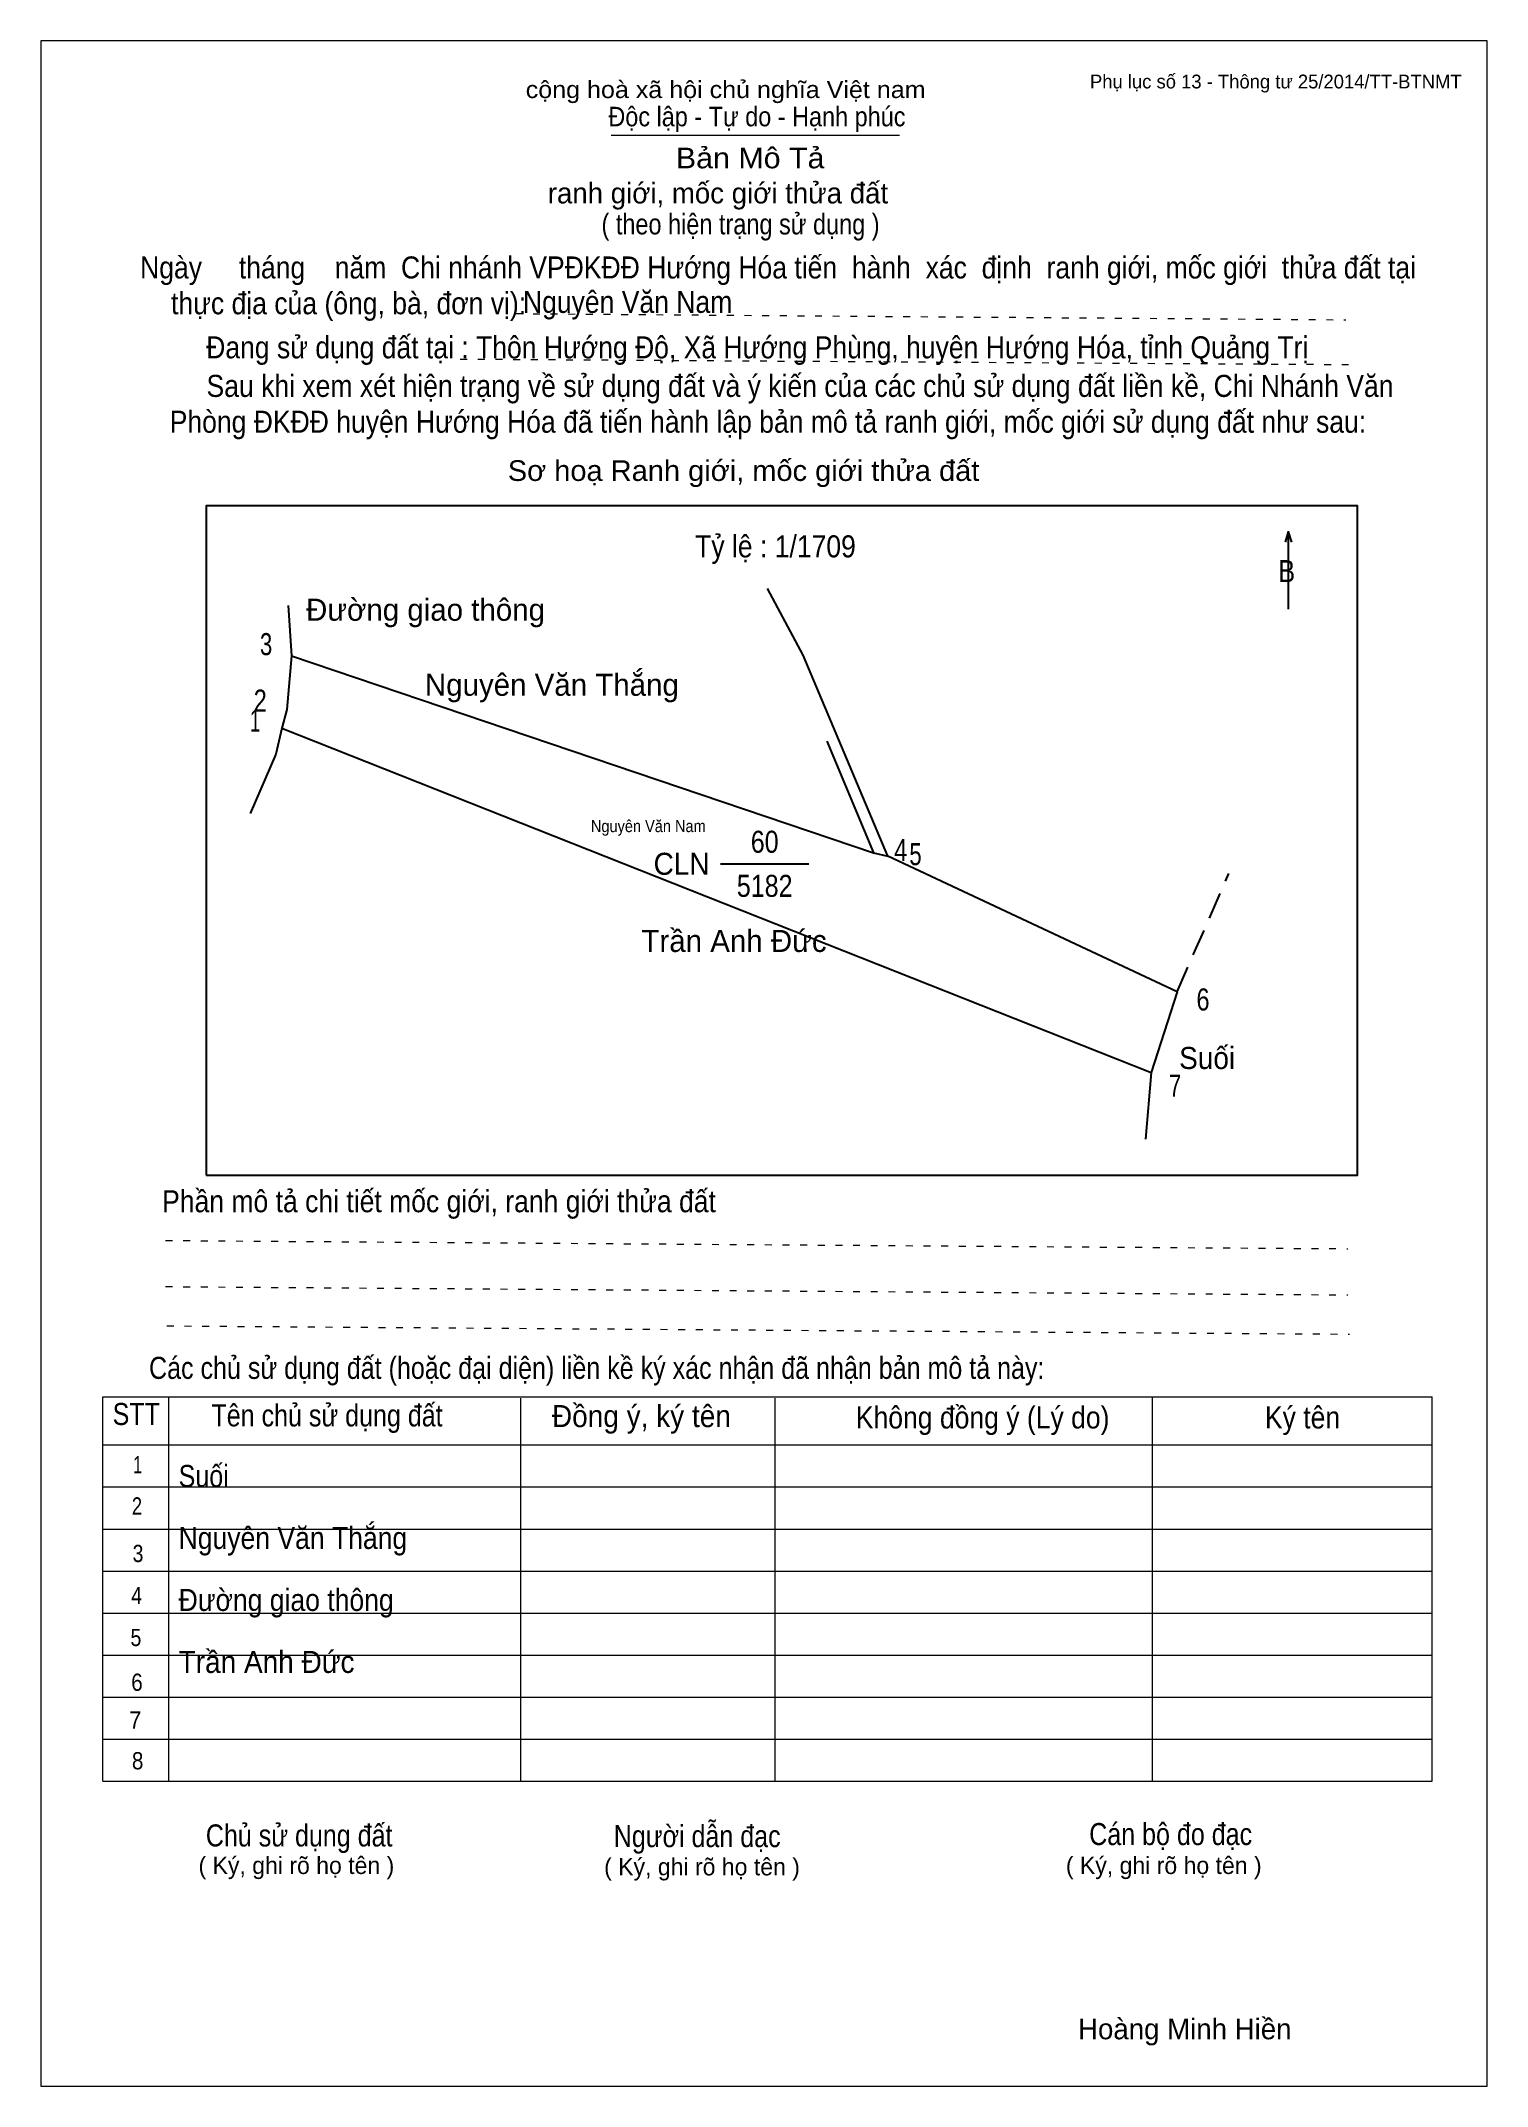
# Model space of a CAD drawing. Header units: centimetres. Extents: x 0 to 21, y 0 to 29.7.
import ezdxf
from ezdxf.enums import TextEntityAlignment as Align

# ---------------------------------------------------------------- set-up
doc = ezdxf.new("R2010")
doc.units = ezdxf.units.CM
doc.header["$LTSCALE"] = 0.13
doc.linetypes.add('DOTTED', pattern=[1.5, 0.3, -1.2])
doc.linetypes.add('MEDIUM_DASHED', pattern=[4.5, 3, -1.5])
for name, color, linetype, lineweight in [('1', 7, 'Continuous', 13), ('33', 7, 'Continuous', 25), ('6', 7, 'Continuous', 25), ('62', 7, 'Continuous', 13)]:
    doc.layers.add(name, color=color, linetype=linetype, lineweight=lineweight)
for name, color, linetype in [('2', 7, 'Continuous'), ('32', 7, 'Continuous'), ('34', 7, 'Continuous'), ('51', 7, 'Continuous'), ('63', 7, 'Continuous')]:
    doc.layers.add(name, color=color, linetype=linetype)

msp = doc.modelspace()

# ---------------------------------------------------------------- linework, layer by layer
at = {"layer": '1'}
msp.add_lwpolyline([(21, 0), (21, 29.7), (0, 29.7), (0, 0)], close=True, dxfattribs=at)
at = {"layer": '33'}
msp.add_line((9.87, 17.75), (11.15, 17.75), dxfattribs=at)
at = {"layer": '6'}
for p, q in [((3.59, 21.5), (3.64, 20.77)), ((3.64, 20.77), (12.09, 17.91)), ((3.5, 19.72), (16.12, 14.72)), ((11.41, 19.53), (12.09, 17.91)), ((12.09, 17.91), (12.3, 17.86)), ((16.5, 15.89), (12.3, 17.86))]:
    msp.add_line(p, q, dxfattribs=at)
at = {"layer": '6', "linetype": 'MEDIUM_DASHED'}
msp.add_line((16.5, 15.89), (17.25, 17.61), dxfattribs=at)
at = {"layer": '6'}
for points in [[(12.3, 17.86), (11.07, 20.78), (10.55, 21.75)], [(3.64, 20.77), (3.57, 19.99), (3.5, 19.72)], [(3.5, 19.72), (3.41, 19.34), (3.04, 18.48)], [(16.5, 15.89), (16.12, 14.72), (16.04, 13.75)]]:
    msp.add_lwpolyline(points, dxfattribs=at)
at = {"layer": '62'}
for p, q in [((8.28, 28.33), (12.47, 28.33)), ((0.9, 10.01), (20.2, 10.01)), ((0.9, 4.43), (0.9, 10.01)), ((1.86, 4.43), (1.86, 10.01)), ((6.97, 4.43), (6.97, 9.99)), ((10.66, 4.43), (10.66, 9.99)), ((16.14, 4.43), (16.14, 10.01)), ((20.2, 4.43), (20.2, 10.01)), ((0.9, 9.31), (20.2, 9.31)), ((0.9, 8.7), (20.2, 8.7)), ((0.9, 8.09), (20.2, 8.09)), ((0.9, 7.48), (20.2, 7.48)), ((0.9, 6.87), (20.2, 6.87)), ((0.9, 6.26), (20.2, 6.26)), ((0.9, 5.65), (20.2, 5.65)), ((0.9, 5.04), (20.2, 5.04)), ((0.9, 4.43), (20.2, 4.43))]:
    msp.add_line(p, q, dxfattribs=at)
at = {"layer": '62', "linetype": 'DOTTED'}
for p, q in [((6.89, 25.74), (18.95, 25.65)), ((6.09, 25.08), (19.04, 25)), ((1.81, 12.28), (18.98, 12.16)), ((1.81, 11.61), (18.98, 11.49)), ((1.83, 11.04), (19, 10.92))]:
    msp.add_line(p, q, dxfattribs=at)
at = {"layer": '62', "lineweight": 25}
for p, q in [((18.11, 22.58), (18.11, 21.45)), ((18.11, 22.57), (18.07, 22.42)), ((18.11, 22.57), (18.16, 22.42))]:
    msp.add_line(p, q, dxfattribs=at)
msp.add_lwpolyline([(2.4, 13.23), (19.12, 13.23), (19.12, 22.95), (2.4, 22.95)], close=True, dxfattribs=at)

# ---------------------------------------------------------------- texts
at = {"layer": '2', "width": 0.9}
msp.add_text('Nguyên Văn Nam', height=0.1755, dxfattribs=at).set_placement((8.82, 18.21), align=Align.CENTER)
at = {"layer": '32'}
for s, width, p in [('3', 0.75, (3.27, 20.78)), ('2', 0.8, (3.185, 19.96)), ('1', 0.65, (3.11, 19.67)), ('4', 0.8, (12.485, 17.79)), ('5', 0.75, (12.7, 17.73)), ('6', 0.8, (16.875, 15.62)), ('7', 0.75, (16.47, 14.37))]:
    msp.add_text(s, height=0.32, dxfattribs=dict(at, width=width)).set_placement(p, align=Align.CENTER)
at = {"layer": '33'}
for s, p in [('Đường giao thông', (5.585, 21.28)), ('Nguyên Văn Thắng', (7.42, 20.19)), ('Trần Anh Đức', (10.065, 16.47))]:
    msp.add_text(s, height=0.32, dxfattribs=at).set_placement(p, align=Align.CENTER)
for s, width, p in [('60', 0.85, (10.51, 17.91)), ('5182', 0.85, (10.51, 17.27)), ('Suối', 0.95, (16.935, 14.77))]:
    msp.add_text(s, height=0.32, dxfattribs=dict(at, width=width)).set_placement(p, align=Align.CENTER)
at = {"layer": '33', "width": 0.95}
msp.add_text('CLN', height=0.32, dxfattribs=at).set_placement((9.71, 17.59), align=Align.RIGHT)
at = {"layer": '34'}
for s, width, p in [('Nguyên Văn Nam', 0.9, (7, 25.75)), ('Suối', 0.85, (2, 8.7)), ('Nguyên Văn Thắng', 0.9, (2, 7.8)), ('Đường giao thông', 0.9, (2, 6.9)), ('Trần Anh Đức', 0.95, (2, 6))]:
    msp.add_text(s, height=0.32, dxfattribs=dict(at, width=width)).set_placement(p)
at = {"layer": '51', "width": 0.9}
msp.add_text('Tỷ lệ : 1/1709', height=0.32, dxfattribs=at).set_placement((9.5, 22.2))
at = {"layer": '62'}
for s, height, width, p in [('cộng hoà xã hội chủ nghĩa Việt nam', 0.2474, 1.1, (7.04, 28.87)), ('Độc lập - Tự do - Hạnh phúc', 0.2828, 0.9, (8.24, 28.46)), ('Bản Mô Tả', 0.3, 1.1, (9.22, 27.85)), ('( theo hiện trạng sử dụng )', 0.3, 0.85, (8.14, 26.89)), ('Ngày     tháng    năm  Chi nhánh VPĐKĐĐ Hướng Hóa tiến  hành  xác  định  ranh giới, mốc giới  thửa đất tại ', 0.32, 0.9, (1.44, 26.25)), ('thực địa của (ông, bà, đơn vị): ', 0.32, 0.9, (1.89, 25.73)), ('Đang sử dụng đất tại : Thôn Hướng Độ, Xã Hướng Phùng, huyện Hướng Hóa, tỉnh Quảng Trị', 0.32, 0.9, (2.4, 25.09)), ('     Sau khi xem xét hiện trạng về sử dụng đất và ý kiến của các chủ sử dụng đất liền kề, Chi Nhánh Văn ', 0.32, 0.9, (1.87, 24.53)), ('Phòng ĐKĐĐ huyện Hướng Hóa đã tiến hành lập bản mô tả ranh giới, mốc giới sử dụng đất như sau:', 0.32, 0.9, (1.87, 24.01)), ('Sơ hoạ Ranh giới, mốc giới thửa đất', 0.3, 1.05, (6.78, 23.31)), ('B', 0.32, 0.85, (17.97, 21.84)), ('Phần mô tả chi tiết mốc giới, ranh giới thửa đất ', 0.32, 0.9, (1.76, 12.69)), ('Các chủ sử dụng đất (hoặc đại diện) liền kề ký xác nhận đã nhận bản mô tả này:', 0.32, 0.85, (1.57, 10.27))]:
    msp.add_text(s, height=height, dxfattribs=dict(at, width=width)).set_placement(p)
msp.add_text('ranh giới, mốc giới thửa đất', height=0.3, dxfattribs=at).set_placement((7.36, 27.34))
for s, height, width, p in [('STT', 0.32, 0.85, (1.385, 9.6)), ('Tên chủ sử dụng đất', 0.32, 0.85, (4.155, 9.58)), ('Đồng ý, ký tên', 0.32, 0.95, (8.72, 9.57)), ('Không đồng ý (Lý do)', 0.32, 0.9, (13.675, 9.55)), ('Ký tên', 0.32, 0.9, (18.32, 9.55)), ('1', 0.25, 0.7, (1.405, 8.9)), ('2', 0.25, 0.8, (1.395, 8.3)), ('3', 0.25, 0.85, (1.41, 7.61)), ('4', 0.25, 0.85, (1.39, 7)), ('5', 0.25, 0.85, (1.38, 6.39)), ('6', 0.25, 0.9, (1.395, 5.74)), ('7', 0.25, 0.95, (1.37, 5.19)), ('8', 0.25, 0.9, (1.405, 4.6)), ('Người dẫn đạc', 0.32, 0.85, (9.53, 3.47)), ('Chủ sử dụng đất', 0.32, 0.85, (3.75, 3.48)), ('Cán bộ đo đạc', 0.32, 0.85, (16.405, 3.5))]:
    msp.add_text(s, height=height, dxfattribs=dict(at, width=width)).set_placement(p, align=Align.CENTER)
for p in [(3.71, 3.08), (9.6, 3.06), (16.305, 3.08)]:
    msp.add_text('( Ký, ghi rõ họ tên )', height=0.25, dxfattribs=at).set_placement(p, align=Align.CENTER)
at = {"layer": '63'}
msp.add_text('Phụ lục số 13 - Thông tư 25/2014/TT-BTNMT', height=0.2, dxfattribs=at).set_placement((20.63, 29.01), align=Align.RIGHT)
msp.add_text('Hoàng Minh Hiền', height=0.3, dxfattribs=at).set_placement((16.61, 0.68), align=Align.CENTER)

doc.saveas('drawing.dxf')
